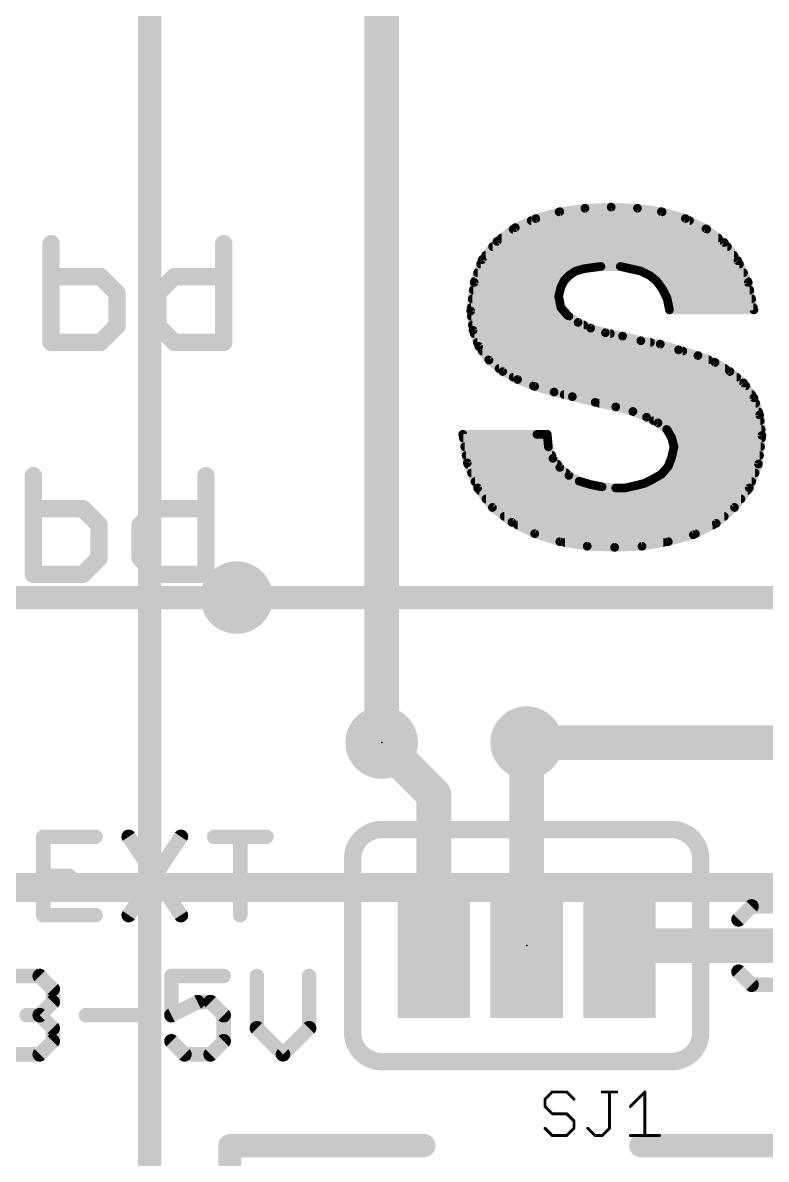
# Model space of a CAD drawing. Extents: x -0.1 to 74.4, y -25.4 to 49.6.
# Drawn here: x 24.8 to 31.31, y 19.21 to 29.16 of the extents above; entities that cross this region are included whole.
import ezdxf

# ---------------------------------------------------------------- set-up
doc = ezdxf.new("R2010")
doc.units = 0
for name, color, linetype in [('1', 12, 'CONTINUOUS'), ('15', 12, 'CONTINUOUS'), ('16', 132, 'CONTINUOUS'), ('18', 110, 'CONTINUOUS'), ('2', 132, 'CONTINUOUS'), ('21', 41, 'CONTINUOUS'), ('23', 53, 'CONTINUOUS'), ('25', 253, 'CONTINUOUS')]:
    doc.layers.add(name, color=color, linetype=linetype)

# ---------------------------------------------------------------- blocks, each defined once
blk = doc.blocks.new('RECT')
blk.add_solid([(-0.5, -0.5), (0.5, -0.5), (-0.5, 0.5), (0.5, 0.5)])
blk = doc.blocks.new('ROUNDV')
at = {"const_width": 0.5}
blk.add_lwpolyline([(0, -0.25, 1), (0, 0.25, 1), (0, -0.25)], format="xyb", dxfattribs=at)

msp = doc.modelspace()

# ---------------------------------------------------------------- linework, layer by layer
at = {"layer": '1'}
for points, const_width in [([(25.908, 14.224), (25.908, 35.306)], 0.2032), ([(33.274, 24.13), (26.67, 24.13)], 0.2032), ([(28.3972, 22.4028), (27.94, 22.86)], 0.3048), ([(29.21, 21.082), (29.21, 22.86)], 0.3048), ([(28.3972, 21.082), (28.3972, 22.4028)], 0.3048), ([(30.0228, 21.082), (30.734, 21.082)], 0.3048), ([(31.877, 21.082), (30.0228, 21.082)], 0.3048)]:
    msp.add_lwpolyline(points, dxfattribs=dict(at, const_width=const_width))
for points, const_width in [([(26.67, 24.1808, 1), (26.67, 24.0792)], 0.1016), ([(27.9939, 22.9139, 1), (27.8861, 22.8061)], 0.1524), ([(29.2862, 22.86, 1), (29.1338, 22.86)], 0.1524), ([(28.4734, 22.4028, 1), (28.321, 22.4028)], 0.1524), ([(28.3433, 22.3489, 1), (28.4511, 22.4567)], 0.1524), ([(30.0228, 21.1582, 1), (30.0228, 21.0058)], 0.1524), ([(30.0228, 21.1582, 1), (30.0228, 21.0058)], 0.1524), ([(30.734, 21.0058, 1), (30.734, 21.1582)], 0.1524), ([(28.321, 21.082, 1), (28.4734, 21.082)], 0.1524), ([(29.1338, 21.082, 1), (29.2862, 21.082)], 0.1524)]:
    msp.add_lwpolyline(points, format="xyb", dxfattribs=dict(at, const_width=const_width))
at = {"layer": '15', "const_width": 0.254}
msp.add_lwpolyline([(45.72, 21.59), (11.43, 21.59)], dxfattribs=at)
at = {"layer": '16', "const_width": 0.2032}
msp.add_lwpolyline([(26.67, 24.13), (13.97, 24.13)], dxfattribs=at)
at = {"layer": '16', "const_width": 0.1016}
msp.add_lwpolyline([(26.67, 24.0792, 1), (26.67, 24.1808)], format="xyb", dxfattribs=at)
at = {"layer": '2'}
for points, const_width in [([(27.94, 22.86), (27.94, 35.941)], 0.3048), ([(29.21, 22.86), (40.132, 22.86)], 0.3048), ([(0, 21.59), (45.72, 21.59)], 0.254)]:
    msp.add_lwpolyline(points, dxfattribs=dict(at, const_width=const_width))
at = {"layer": '2', "const_width": 0.1524}
for points in [[(29.21, 22.9362, 1), (29.21, 22.7838)], [(27.8638, 22.86, 1), (28.0162, 22.86)]]:
    msp.add_lwpolyline(points, format="xyb", dxfattribs=at)
at = {"layer": '21'}
for points, const_width in [([(29.5, 27.51), (29.72, 27.54)], 0.0762), ([(29.72, 27.54), (29.95, 27.55)], 0.0762), ([(29.95, 27.55), (30.18, 27.54)], 0.0762), ([(30.18, 27.54), (30.39, 27.51)], 0.0762), ([(29.11, 27.37), (29.29, 27.45)], 0.0762), ([(29.29, 27.45), (29.5, 27.51)], 0.0762), ([(29.4937, 27.5082), (30.3963, 27.5082)], 0.0762), ([(30.39, 27.51), (30.6, 27.45)], 0.0762), ([(30.6, 27.45), (30.78, 27.36)], 0.0762), ([(28.95, 27.25), (29.11, 27.37)], 0.0762), ([(29.0911, 27.3558), (30.7856, 27.3558)], 0.0762), ([(29.2495, 27.432), (30.636, 27.432)], 0.0762), ([(30.78, 27.36), (30.94, 27.24)], 0.0762), ([(25.0449, 27.2295), (25.0449, 26.3652)], 0.1524), ([(26.5566, 27.2295), (26.5566, 26.3652)], 0.1524), ([(28.82, 27.09), (28.95, 27.25)], 0.0762), ([(28.9895, 27.2796), (30.8872, 27.2796)], 0.0762), ([(30.94, 27.24), (31.06, 27.08)], 0.0762), ([(28.9121, 27.2034), (30.9675, 27.2034)], 0.0762), ([(28.75, 26.89), (28.82, 27.09)], 0.0762), ([(28.8064, 27.051), (31.0737, 27.051)], 0.0762), ([(28.8502, 27.1272), (31.0246, 27.1272)], 0.0762), ([(31.06, 27.08), (31.15, 26.89)], 0.0762), ([(25.477, 26.9414), (25.0449, 26.9414)], 0.1524), ([(25.6211, 26.7974), (25.477, 26.9414)], 0.1524), ([(25.9804, 26.7974), (26.1244, 26.9414)], 0.1524), ([(26.1244, 26.9414), (26.5566, 26.9414)], 0.1524), ([(28.7797, 26.9748), (29.6172, 26.9748)], 0.0762), ([(29.58, 26.95), (29.54, 26.91)], 0.0762), ([(29.64, 26.99), (29.58, 26.95)], 0.0762), ([(29.71, 27.01), (29.64, 26.99)], 0.0762), ([(29.78, 27.02), (29.71, 27.01)], 0.0762), ([(29.86, 27.03), (29.78, 27.02)], 0.0762), ([(30.03, 27.03), (29.86, 27.03)], 0.0762), ([(30.12, 27.01), (30.03, 27.03)], 0.0762), ([(30.21, 26.99), (30.12, 27.01)], 0.0762), ([(30.29, 26.95), (30.21, 26.99)], 0.0762), ([(30.2404, 26.9748), (31.1098, 26.9748)], 0.0762), ([(30.35, 26.9), (30.29, 26.95)], 0.0762), ([(28.72, 26.64), (28.75, 26.89)], 0.0762), ([(28.753, 26.8986), (29.5343, 26.8986)], 0.0762), ([(29.51, 26.85), (29.49, 26.77)], 0.0762), ([(29.54, 26.91), (29.51, 26.85)], 0.0762), ([(30.4, 26.83), (30.35, 26.9)], 0.0762), ([(30.351, 26.8986), (31.1459, 26.8986)], 0.0762), ([(31.15, 26.89), (31.2, 26.65)], 0.0762), ([(25.6211, 26.5093), (25.6211, 26.7974)], 0.1524), ([(25.9804, 26.5093), (25.9804, 26.7974)], 0.1524), ([(28.7327, 26.7462), (29.4948, 26.7462)], 0.0762), ([(28.7419, 26.8224), (29.5031, 26.8224)], 0.0762), ([(29.49, 26.77), (29.51, 26.67)], 0.0762), ([(30.44, 26.75), (30.4, 26.83)], 0.0762), ([(30.4038, 26.8224), (31.1641, 26.8224)], 0.0762), ([(30.46, 26.65), (30.44, 26.75)], 0.0762), ([(30.4408, 26.7462), (31.18, 26.7462)], 0.0762), ([(28.74, 26.47), (28.72, 26.64)], 0.0762), ([(28.7236, 26.67), (29.51, 26.67)], 0.0762), ([(29.51, 26.67), (29.57, 26.6)], 0.0762), ([(30.456, 26.67), (31.1958, 26.67)], 0.0762), ([(31.2, 26.65), (30.46, 26.65)], 0.0762), ([(25.477, 26.3652), (25.6211, 26.5093)], 0.1524), ([(26.1244, 26.3652), (25.9804, 26.5093)], 0.1524), ([(28.7254, 26.5938), (29.5793, 26.5938)], 0.0762), ([(29.57, 26.6), (29.66, 26.54)], 0.0762), ([(28.7344, 26.5176), (29.7093, 26.5176)], 0.0762), ([(28.79, 26.33), (28.74, 26.47)], 0.0762), ([(28.7502, 26.4414), (29.943, 26.4414)], 0.0762), ([(29.66, 26.54), (29.77, 26.49)], 0.0762), ([(29.77, 26.49), (29.9, 26.45)], 0.0762), ([(29.9, 26.45), (30.05, 26.42)], 0.0762), ([(25.0449, 26.3652), (25.477, 26.3652)], 0.1524), ([(26.5566, 26.3652), (26.1244, 26.3652)], 0.1524), ([(28.7774, 26.3652), (30.2939, 26.3652)], 0.0762), ([(30.05, 26.42), (30.21, 26.38)], 0.0762), ([(30.21, 26.38), (30.38, 26.35)], 0.0762), ([(30.38, 26.35), (30.54, 26.3)], 0.0762), ([(28.88, 26.21), (28.79, 26.33)], 0.0762), ([(28.8208, 26.289), (30.5774, 26.289)], 0.0762), ([(30.54, 26.3), (30.71, 26.25)], 0.0762), ([(30.71, 26.25), (30.86, 26.19)], 0.0762), ([(28.8779, 26.2128), (30.803, 26.2128)], 0.0762), ([(29, 26.11), (28.88, 26.21)], 0.0762), ([(30.86, 26.19), (30.99, 26.11)], 0.0762), ([(28.9681, 26.1366), (30.9468, 26.1366)], 0.0762), ([(29.13, 26.04), (29, 26.11)], 0.0762), ([(29.0921, 26.0604), (31.0495, 26.0604)], 0.0762), ([(30.99, 26.11), (31.11, 26.01)], 0.0762), ([(29.28, 25.98), (29.13, 26.04)], 0.0762), ([(29.2695, 25.9842), (31.1279, 25.9842)], 0.0762), ([(29.45, 25.93), (29.28, 25.98)], 0.0762), ([(31.11, 26.01), (31.2, 25.88)], 0.0762), ([(29.61, 25.89), (29.45, 25.93)], 0.0762), ([(29.538, 25.908), (31.1806, 25.908)], 0.0762), ([(29.81, 25.84), (29.61, 25.89)], 0.0762), ([(31.2, 25.88), (31.25, 25.73)], 0.0762), ([(29.99, 25.8), (29.81, 25.84)], 0.0762), ([(29.8469, 25.8318), (31.2161, 25.8318)], 0.0762), ([(30.14, 25.76), (29.99, 25.8)], 0.0762), ([(30.26, 25.71), (30.14, 25.76)], 0.0762), ([(30.1506, 25.7556), (31.2415, 25.7556)], 0.0762), ([(30.36, 25.66), (30.26, 25.71)], 0.0762), ([(30.3212, 25.6794), (31.2556, 25.6794)], 0.0762), ([(30.44, 25.6), (30.36, 25.66)], 0.0762), ([(31.25, 25.73), (31.27, 25.55)], 0.0762), ([(28.69, 25.31), (28.65, 25.56)], 0.0762), ([(28.65, 25.56), (29.3, 25.56)], 0.0762), ([(29.3, 25.56), (29.39, 25.56)], 0.0762), ([(29.39, 25.56), (29.4, 25.45)], 0.0762), ([(30.4357, 25.6032), (31.2641, 25.6032)], 0.0762), ([(30.48, 25.53), (30.44, 25.6)], 0.0762), ([(31.27, 25.55), (31.24, 25.3)], 0.0762), ([(28.6553, 25.527), (29.393, 25.527)], 0.0762), ([(28.6675, 25.4508), (29.3999, 25.4508)], 0.0762), ([(29.4, 25.45), (29.44, 25.35)], 0.0762), ([(30.5, 25.45), (30.48, 25.53)], 0.0762), ([(30.48, 25.36), (30.5, 25.45)], 0.0762), ([(30.4808, 25.527), (31.2672, 25.527)], 0.0762), ([(30.4998, 25.4508), (31.2581, 25.4508)], 0.0762), ([(28.6797, 25.3746), (29.4302, 25.3746)], 0.0762), ([(29.44, 25.35), (29.5, 25.27)], 0.0762), ([(30.45, 25.28), (30.48, 25.36)], 0.0762), ([(30.4832, 25.3746), (31.249, 25.3746)], 0.0762), ([(28.78, 25.09), (28.69, 25.31)], 0.0762), ([(28.6947, 25.2984), (29.4787, 25.2984)], 0.0762), ([(29.5, 25.27), (29.58, 25.2)], 0.0762), ([(30.39, 25.21), (30.45, 25.28)], 0.0762), ([(30.4569, 25.2984), (31.2394, 25.2984)], 0.0762), ([(31.24, 25.3), (31.16, 25.09)], 0.0762), ([(24.889, 25.1975), (24.889, 24.3332)], 0.1524), ([(26.4007, 25.1975), (26.4007, 24.3332)], 0.1524), ([(28.7259, 25.2222), (29.5546, 25.2222)], 0.0762), ([(29.58, 25.2), (29.67, 25.15)], 0.0762), ([(29.67, 25.15), (29.77, 25.12)], 0.0762), ([(30.24, 25.13), (30.32, 25.17)], 0.0762), ([(30.32, 25.17), (30.39, 25.21)], 0.0762), ([(30.4005, 25.2222), (31.2104, 25.2222)], 0.0762), ([(28.7571, 25.146), (29.6833, 25.146)], 0.0762), ([(28.91, 24.92), (28.78, 25.09)], 0.0762), ([(28.7955, 25.0698), (31.1446, 25.0698)], 0.0762), ([(29.77, 25.12), (29.87, 25.1)], 0.0762), ([(29.87, 25.1), (29.99, 25.09)], 0.0762), ([(29.99, 25.09), (30.07, 25.09)], 0.0762), ([(30.07, 25.09), (30.16, 25.11)], 0.0762), ([(30.16, 25.11), (30.24, 25.13)], 0.0762), ([(30.272, 25.146), (31.1813, 25.146)], 0.0762), ([(31.16, 25.09), (31.03, 24.92)], 0.0762), ([(28.8537, 24.9936), (31.0863, 24.9936)], 0.0762), ([(25.3211, 24.9094), (24.889, 24.9094)], 0.1524), ([(25.4652, 24.7654), (25.3211, 24.9094)], 0.1524), ([(25.8245, 24.7654), (25.9685, 24.9094)], 0.1524), ([(25.9685, 24.9094), (26.4007, 24.9094)], 0.1524), ([(29.08, 24.79), (28.91, 24.92)], 0.0762), ([(28.9134, 24.9174), (31.027, 24.9174)], 0.0762), ([(31.03, 24.92), (30.87, 24.78)], 0.0762), ([(25.4652, 24.4773), (25.4652, 24.7654)], 0.1524), ([(25.8245, 24.4773), (25.8245, 24.7654)], 0.1524), ([(29.013, 24.8412), (30.9399, 24.8412)], 0.0762), ([(29.28, 24.69), (29.08, 24.79)], 0.0762), ([(29.13, 24.765), (30.84, 24.765)], 0.0762), ([(30.87, 24.78), (30.67, 24.68)], 0.0762), ([(29.5, 24.62), (29.28, 24.69)], 0.0762), ([(29.2838, 24.6888), (30.6876, 24.6888)], 0.0762), ([(30.67, 24.68), (30.45, 24.62)], 0.0762), ([(29.74, 24.58), (29.5, 24.62)], 0.0762), ([(29.5444, 24.6126), (30.4075, 24.6126)], 0.0762), ([(29.98, 24.57), (29.74, 24.58)], 0.0762), ([(30.22, 24.58), (29.98, 24.57)], 0.0762), ([(30.45, 24.62), (30.22, 24.58)], 0.0762), ([(25.3211, 24.3332), (25.4652, 24.4773)], 0.1524), ([(25.9685, 24.3332), (25.8245, 24.4773)], 0.1524), ([(24.889, 24.3332), (25.3211, 24.3332)], 0.1524), ([(26.4007, 24.3332), (25.9685, 24.3332)], 0.1524), ([(27.94, 22.098), (30.48, 22.098)], 0.1524), ([(25.4335, 22.0351), (24.9759, 22.0351)], 0.127), ([(24.9759, 22.0351), (24.9759, 21.3487)], 0.127), ([(25.7243, 22.0351), (26.1819, 21.3487)], 0.127), ([(26.1819, 22.0351), (25.7243, 21.3487)], 0.127), ([(26.4727, 22.0351), (26.9303, 22.0351)], 0.127), ([(26.7015, 21.3487), (26.7015, 22.0351)], 0.127), ([(27.686, 21.844), (27.686, 20.32)], 0.1524), ([(30.734, 21.844), (30.734, 20.32)], 0.1524), ([(24.9759, 21.6919), (25.2047, 21.6919)], 0.127), ([(24.9759, 21.3487), (25.4335, 21.3487)], 0.127), ([(31.0651, 21.3111), (31.1795, 21.4255)], 0.127), ([(31.1795, 21.4255), (31.4083, 21.4255)], 0.127), ([(31.4083, 21.0823), (31.2939, 21.0823)], 0.127), ([(31.1795, 20.7391), (31.0651, 20.8535)], 0.127), ([(24.7161, 20.8159), (24.9449, 20.8159)], 0.127), ([(24.9449, 20.8159), (25.0593, 20.7015)], 0.127), ([(26.5561, 20.8159), (26.0985, 20.8159)], 0.127), ([(26.0985, 20.8159), (26.0985, 20.4727)], 0.127), ([(26.8469, 20.8159), (26.8469, 20.3583)], 0.127), ([(27.3045, 20.3583), (27.3045, 20.8159)], 0.127), ([(25.0593, 20.7015), (25.0593, 20.5871)], 0.127), ([(31.4083, 20.7391), (31.1795, 20.7391)], 0.127), ([(25.0593, 20.5871), (24.9449, 20.4727)], 0.127), ([(26.0985, 20.4727), (26.3273, 20.5871)], 0.127), ([(26.3273, 20.5871), (26.4417, 20.5871)], 0.127), ([(26.4417, 20.5871), (26.5561, 20.4727)], 0.127), ([(24.9449, 20.4727), (24.8305, 20.4727)], 0.127), ([(24.9449, 20.4727), (25.0593, 20.3583)], 0.127), ([(25.3501, 20.4727), (25.8077, 20.4727)], 0.127), ([(26.5561, 20.4727), (26.5561, 20.2439)], 0.127), ([(25.0593, 20.3583), (25.0593, 20.2439)], 0.127), ([(26.8469, 20.3583), (27.0757, 20.1295)], 0.127), ([(27.0757, 20.1295), (27.3045, 20.3583)], 0.127), ([(25.0593, 20.2439), (24.9449, 20.1295)], 0.127), ([(26.2129, 20.1295), (26.0985, 20.2439)], 0.127), ([(26.5561, 20.2439), (26.4417, 20.1295)], 0.127), ([(24.9449, 20.1295), (24.7161, 20.1295)], 0.127), ([(26.4417, 20.1295), (26.2129, 20.1295)], 0.127), ([(30.48, 20.066), (27.94, 20.066)], 0.1524), ([(26.61, 16.18), (26.61, 19.33)], 0.2032), ([(26.61, 19.33), (28.31, 19.33)], 0.2032), ([(31.41, 19.33), (30.21, 19.33)], 0.2032), ([(31.41, 19.33), (30.21, 19.33)], 0.2032)]:
    msp.add_lwpolyline(points, dxfattribs=dict(at, const_width=const_width))
for points, const_width in [([(29.7192, 27.559, 1), (29.7208, 27.521)], 0.0381), ([(29.7226, 27.5211, 1), (29.7174, 27.5589)], 0.0381), ([(29.9508, 27.569, 1), (29.9492, 27.531)], 0.0381), ([(29.9508, 27.531, 1), (29.9492, 27.569)], 0.0381), ([(30.1827, 27.5589, 1), (30.1773, 27.5211)], 0.0381), ([(30.1792, 27.521, 1), (30.1808, 27.559)], 0.0381), ([(29.2848, 27.4683, 1), (29.2952, 27.4317)], 0.0381), ([(29.2977, 27.4326, 1), (29.2823, 27.4674)], 0.0381), ([(29.4937, 27.5273, 1), (29.4937, 27.4892)], 0.0381), ([(29.4974, 27.5289, 1), (29.5026, 27.4911)], 0.0381), ([(29.5052, 27.4917, 1), (29.4948, 27.5283)], 0.0381), ([(30.3952, 27.5283, 1), (30.3848, 27.4917)], 0.0381), ([(30.3873, 27.4911, 1), (30.3927, 27.5289)], 0.0381), ([(30.3963, 27.4892, 1), (30.3963, 27.5273)], 0.0381), ([(30.6085, 27.467, 1), (30.5915, 27.433)], 0.0381), ([(30.5948, 27.4317, 1), (30.6052, 27.4683)], 0.0381), ([(29.0911, 27.3749, 1), (29.0911, 27.3368)], 0.0381), ([(29.1023, 27.3874, 1), (29.1177, 27.3526)], 0.0381), ([(29.1214, 27.3548, 1), (29.0986, 27.3852)], 0.0381), ([(29.2495, 27.4511, 1), (29.2495, 27.413)], 0.0381), ([(30.636, 27.413, 1), (30.636, 27.4511)], 0.0381), ([(30.7914, 27.3752, 1), (30.7686, 27.3448)], 0.0381), ([(30.7715, 27.343, 1), (30.7885, 27.377)], 0.0381), ([(30.7856, 27.3368, 1), (30.7856, 27.3749)], 0.0381), ([(25.083, 27.2295, 1), (25.0068, 27.2295)], 0.0762), ([(26.5947, 27.2295, 1), (26.5185, 27.2295)], 0.0762), ([(28.9386, 27.2652, 1), (28.9614, 27.2348)], 0.0381), ([(28.9648, 27.238, 1), (28.9352, 27.262)], 0.0381), ([(28.9895, 27.2987, 1), (28.9895, 27.2606)], 0.0381), ([(30.8872, 27.2606, 1), (30.8872, 27.2987)], 0.0381), ([(30.9552, 27.2514, 1), (30.9248, 27.2286)], 0.0381), ([(28.9121, 27.2225, 1), (28.9121, 27.1844)], 0.0381), ([(30.9286, 27.2248, 1), (30.9514, 27.2552)], 0.0381), ([(30.9675, 27.1844, 1), (30.9675, 27.2225)], 0.0381), ([(28.8064, 27.0701, 1), (28.8064, 27.032)], 0.0381), ([(28.8052, 27.102, 1), (28.8348, 27.078)], 0.0381), ([(28.838, 27.0837, 1), (28.802, 27.0963)], 0.0381), ([(28.8502, 27.1463, 1), (28.8502, 27.1082)], 0.0381), ([(31.0246, 27.1082, 1), (31.0246, 27.1463)], 0.0381), ([(31.0772, 27.0882, 1), (31.0428, 27.0718)], 0.0381), ([(31.0448, 27.0686, 1), (31.0752, 27.0914)], 0.0381), ([(31.0737, 27.032, 1), (31.0737, 27.0701)], 0.0381), ([(25.0449, 26.9795, 1), (25.0449, 26.9033)], 0.0762), ([(25.504, 26.9684, 1), (25.4501, 26.9145)], 0.0762), ([(25.477, 26.9033, 1), (25.477, 26.9795)], 0.0762), ([(26.1244, 26.9795, 1), (26.1244, 26.9033)], 0.0762), ([(26.1514, 26.9145, 1), (26.0975, 26.9684)], 0.0762), ([(26.5566, 26.9033, 1), (26.5566, 26.9795)], 0.0762), ([(28.7797, 26.9939, 1), (28.7797, 26.9558)], 0.0381), ([(29.5694, 26.9659, 1), (29.5906, 26.9341)], 0.0381), ([(29.5935, 26.9365, 1), (29.5665, 26.9635)], 0.0381), ([(29.6172, 26.9558, 1), (29.6172, 26.9939)], 0.0381), ([(29.6348, 27.0083, 1), (29.6452, 26.9717)], 0.0381), ([(29.6506, 26.9741, 1), (29.6294, 27.0059)], 0.0381), ([(29.7073, 27.0289, 1), (29.7127, 26.9911)], 0.0381), ([(29.7152, 26.9917, 1), (29.7048, 27.0283)], 0.0381), ([(29.7776, 27.0389, 1), (29.7824, 27.0011)], 0.0381), ([(29.7827, 27.0011, 1), (29.7773, 27.0389)], 0.0381), ([(29.86, 27.0491, 1), (29.86, 27.011)], 0.0381), ([(29.8624, 27.0111, 1), (29.8576, 27.0489)], 0.0381), ([(30.0341, 27.0486, 1), (30.0259, 27.0114)], 0.0381), ([(30.03, 27.011, 1), (30.03, 27.0491)], 0.0381), ([(30.1241, 27.0286, 1), (30.1159, 26.9914)], 0.0381), ([(30.1159, 26.9914, 1), (30.1241, 27.0286)], 0.0381), ([(30.2185, 27.007, 1), (30.2015, 26.973)], 0.0381), ([(30.2059, 26.9714, 1), (30.2141, 27.0086)], 0.0381), ([(30.2404, 26.9939, 1), (30.2404, 26.9558)], 0.0381), ([(30.3022, 26.9646, 1), (30.2778, 26.9354)], 0.0381), ([(30.2815, 26.933, 1), (30.2985, 26.967)], 0.0381), ([(31.1098, 26.9558, 1), (31.1098, 26.9939)], 0.0381), ([(28.732, 26.8963, 1), (28.768, 26.8837)], 0.0381), ([(28.7689, 26.8877, 1), (28.7311, 26.8923)], 0.0381), ([(28.753, 26.9177, 1), (28.753, 26.8796)], 0.0381), ([(29.493, 26.8585, 1), (29.527, 26.8415)], 0.0381), ([(29.5285, 26.8454, 1), (29.4915, 26.8546)], 0.0381), ([(29.5265, 26.9235, 1), (29.5535, 26.8965)], 0.0381), ([(29.557, 26.9015, 1), (29.523, 26.9185)], 0.0381), ([(29.5343, 26.8796, 1), (29.5343, 26.9177)], 0.0381), ([(30.3655, 26.9111, 1), (30.3345, 26.8889)], 0.0381), ([(30.351, 26.9177, 1), (30.351, 26.8796)], 0.0381), ([(30.3378, 26.8854, 1), (30.3622, 26.9146)], 0.0381), ([(31.1686, 26.8939, 1), (31.1314, 26.8861)], 0.0381), ([(31.1328, 26.8818, 1), (31.1672, 26.8982)], 0.0381), ([(31.1459, 26.8796, 1), (31.1459, 26.9177)], 0.0381), ([(25.6592, 26.7974, 1), (25.583, 26.7974)], 0.0762), ([(25.5942, 26.7704, 1), (25.648, 26.8243)], 0.0762), ([(25.9534, 26.8243, 1), (26.0073, 26.7704)], 0.0762), ([(26.0185, 26.7974, 1), (25.9423, 26.7974)], 0.0762), ([(28.7327, 26.7653, 1), (28.7327, 26.7272)], 0.0381), ([(28.7419, 26.8415, 1), (28.7419, 26.8034)], 0.0381), ([(29.5087, 26.7737, 1), (29.4713, 26.7663)], 0.0381), ([(29.4715, 26.7746, 1), (29.5085, 26.7654)], 0.0381), ([(29.4948, 26.7272, 1), (29.4948, 26.7653)], 0.0381), ([(29.5031, 26.8034, 1), (29.5031, 26.8415)], 0.0381), ([(30.417, 26.8385, 1), (30.383, 26.8215)], 0.0381), ([(30.3845, 26.8189, 1), (30.4155, 26.8411)], 0.0381), ([(30.4038, 26.8415, 1), (30.4038, 26.8034)], 0.0381), ([(30.4587, 26.7537, 1), (30.4213, 26.7463)], 0.0381), ([(30.4408, 26.7653, 1), (30.4408, 26.7272)], 0.0381), ([(31.1641, 26.8034, 1), (31.1641, 26.8415)], 0.0381), ([(31.18, 26.7272, 1), (31.18, 26.7653)], 0.0381), ([(28.7389, 26.6422, 1), (28.7011, 26.6378)], 0.0381), ([(28.7236, 26.6891, 1), (28.7236, 26.651)], 0.0381), ([(29.5245, 26.6824, 1), (29.4955, 26.6576)], 0.0381), ([(29.4913, 26.6663, 1), (29.5287, 26.6737)], 0.0381), ([(29.51, 26.651, 1), (29.51, 26.6891)], 0.0381), ([(30.423, 26.7415, 1), (30.457, 26.7585)], 0.0381), ([(30.456, 26.6891, 1), (30.456, 26.651)], 0.0381), ([(30.46, 26.6691, 1), (30.46, 26.631)], 0.0381), ([(31.1958, 26.651, 1), (31.1958, 26.6891)], 0.0381), ([(31.2, 26.631, 1), (31.2, 26.6691)], 0.0381), ([(25.648, 26.4823, 1), (25.5942, 26.5362)], 0.0762), ([(26.0073, 26.5362, 1), (25.9534, 26.4823)], 0.0762), ([(28.7011, 26.6423, 1), (28.7389, 26.6377)], 0.0381), ([(28.7254, 26.6129, 1), (28.7254, 26.5748)], 0.0381), ([(29.5806, 26.6159, 1), (29.5594, 26.5841)], 0.0381), ([(29.5555, 26.5876, 1), (29.5845, 26.6124)], 0.0381), ([(29.5793, 26.5748, 1), (29.5793, 26.6129)], 0.0381), ([(30.4413, 26.6463, 1), (30.4787, 26.6537)], 0.0381), ([(31.1814, 26.6461, 1), (31.2186, 26.6539)], 0.0381), ([(25.583, 26.5093, 1), (25.6592, 26.5093)], 0.0762), ([(25.9423, 26.5093, 1), (26.0185, 26.5093)], 0.0762), ([(28.7344, 26.5367, 1), (28.7344, 26.4986)], 0.0381), ([(28.7579, 26.4764, 1), (28.7221, 26.4636)], 0.0381), ([(28.7211, 26.4678, 1), (28.7589, 26.4722)], 0.0381), ([(28.7502, 26.4605, 1), (28.7502, 26.4224)], 0.0381), ([(29.6679, 26.5573, 1), (29.6521, 26.5227)], 0.0381), ([(29.6494, 26.5241, 1), (29.6706, 26.5559)], 0.0381), ([(29.7093, 26.4986, 1), (29.7093, 26.5367)], 0.0381), ([(29.7756, 26.5082, 1), (29.7644, 26.4718)], 0.0381), ([(29.7621, 26.4727, 1), (29.7779, 26.5073)], 0.0381), ([(29.9037, 26.4687, 1), (29.8963, 26.4313)], 0.0381), ([(29.8944, 26.4318, 1), (29.9056, 26.4682)], 0.0381), ([(29.943, 26.4224, 1), (29.943, 26.4605)], 0.0381), ([(25.0449, 26.4033, 1), (25.0449, 26.3271)], 0.0762), ([(25.0068, 26.3652, 1), (25.083, 26.3652)], 0.0762), ([(25.4501, 26.3921, 1), (25.504, 26.3383)], 0.0762), ([(25.477, 26.3271, 1), (25.477, 26.4033)], 0.0762), ([(26.1244, 26.4033, 1), (26.1244, 26.3271)], 0.0762), ([(26.0975, 26.3383, 1), (26.1514, 26.3921)], 0.0762), ([(26.5185, 26.3652, 1), (26.5947, 26.3652)], 0.0762), ([(26.5566, 26.3271, 1), (26.5566, 26.4033)], 0.0762), ([(28.7774, 26.3843, 1), (28.7774, 26.3462)], 0.0381), ([(30.0546, 26.4385, 1), (30.0454, 26.4015)], 0.0381), ([(30.0463, 26.4013, 1), (30.0537, 26.4387)], 0.0381), ([(30.2133, 26.3988, 1), (30.2067, 26.3612)], 0.0381), ([(30.2054, 26.3615, 1), (30.2146, 26.3985)], 0.0381), ([(30.2939, 26.3462, 1), (30.2939, 26.3843)], 0.0381), ([(30.3857, 26.3682, 1), (30.3743, 26.3318)], 0.0381), ([(30.3767, 26.3312, 1), (30.3833, 26.3688)], 0.0381), ([(28.8052, 26.3414, 1), (28.7748, 26.3186)], 0.0381), ([(28.7721, 26.3236, 1), (28.8079, 26.3364)], 0.0381), ([(28.8208, 26.3081, 1), (28.8208, 26.27)], 0.0381), ([(30.5454, 26.3183, 1), (30.5346, 26.2817)], 0.0381), ([(30.5343, 26.2818, 1), (30.5457, 26.3182)], 0.0381), ([(30.5774, 26.27, 1), (30.5774, 26.3081)], 0.0381), ([(30.7171, 26.2677, 1), (30.7029, 26.2323)], 0.0381), ([(30.7046, 26.2317, 1), (30.7154, 26.2683)], 0.0381), ([(28.8779, 26.2319, 1), (28.8779, 26.1938)], 0.0381), ([(28.8922, 26.2246, 1), (28.8678, 26.1954)], 0.0381), ([(28.8648, 26.1986, 1), (28.8952, 26.2214)], 0.0381), ([(30.803, 26.1938, 1), (30.803, 26.2319)], 0.0381), ([(30.87, 26.2062, 1), (30.85, 26.1738)], 0.0381), ([(30.8529, 26.1723, 1), (30.8671, 26.2077)], 0.0381), ([(28.9681, 26.1557, 1), (28.9681, 26.1176)], 0.0381), ([(29.009, 26.1268, 1), (28.991, 26.0932)], 0.0381), ([(28.9878, 26.0954, 1), (29.0122, 26.1246)], 0.0381), ([(29.0921, 26.0795, 1), (29.0921, 26.0414)], 0.0381), ([(30.9468, 26.1176, 1), (30.9468, 26.1557)], 0.0381), ([(31.0022, 26.1246, 1), (30.9778, 26.0954)], 0.0381), ([(30.98, 26.0938, 1), (31, 26.1262)], 0.0381), ([(31.0495, 26.0414, 1), (31.0495, 26.0795)], 0.0381), ([(29.1371, 26.0577, 1), (29.1229, 26.0223)], 0.0381), ([(29.121, 26.0232, 1), (29.139, 26.0568)], 0.0381), ([(29.2695, 26.0033, 1), (29.2695, 25.9652)], 0.0381), ([(29.2854, 25.9983, 1), (29.2746, 25.9617)], 0.0381), ([(29.2729, 25.9623, 1), (29.2871, 25.9977)], 0.0381), ([(31.1257, 26.0208, 1), (31.0943, 25.9992)], 0.0381), ([(31.0978, 25.9954, 1), (31.1222, 26.0246)], 0.0381), ([(31.1279, 25.9652, 1), (31.1279, 26.0033)], 0.0381), ([(29.4546, 25.9485, 1), (29.4454, 25.9115)], 0.0381), ([(29.4446, 25.9117, 1), (29.4554, 25.9483)], 0.0381), ([(29.538, 25.9271, 1), (29.538, 25.889)], 0.0381), ([(29.6146, 25.9085, 1), (29.6054, 25.8715)], 0.0381), ([(29.6054, 25.8715, 1), (29.6146, 25.9085)], 0.0381), ([(31.1806, 25.889, 1), (31.1806, 25.9271)], 0.0381), ([(31.2181, 25.886, 1), (31.1819, 25.874)], 0.0381), ([(31.1843, 25.8692, 1), (31.2157, 25.8908)], 0.0381), ([(29.8141, 25.8586, 1), (29.8059, 25.8214)], 0.0381), ([(29.8054, 25.8215, 1), (29.8146, 25.8585)], 0.0381), ([(29.8469, 25.8509, 1), (29.8469, 25.8128)], 0.0381), ([(29.9949, 25.8184, 1), (29.9851, 25.7816)], 0.0381), ([(29.9859, 25.7814, 1), (29.9941, 25.8186)], 0.0381), ([(30.1473, 25.7776, 1), (30.1327, 25.7424)], 0.0381), ([(30.1506, 25.7747, 1), (30.1506, 25.7366)], 0.0381), ([(30.1351, 25.7416, 1), (30.1449, 25.7784)], 0.0381), ([(31.2161, 25.8128, 1), (31.2161, 25.8509)], 0.0381), ([(31.2415, 25.7366, 1), (31.2415, 25.7747)], 0.0381), ([(30.2685, 25.727, 1), (30.2515, 25.693)], 0.0381), ([(30.2527, 25.6924, 1), (30.2673, 25.7276)], 0.0381), ([(30.3212, 25.6985, 1), (30.3212, 25.6604)], 0.0381), ([(30.3714, 25.6752, 1), (30.3486, 25.6448)], 0.0381), ([(30.3515, 25.643, 1), (30.3685, 25.677)], 0.0381), ([(31.2689, 25.7321, 1), (31.2311, 25.7279)], 0.0381), ([(31.2319, 25.724, 1), (31.2681, 25.736)], 0.0381), ([(31.2556, 25.6604, 1), (31.2556, 25.6985)], 0.0381), ([(28.65, 25.5791, 1), (28.65, 25.541)], 0.0381), ([(28.6688, 25.563, 1), (28.6312, 25.557)], 0.0381), ([(29.3, 25.5791, 1), (29.3, 25.541)], 0.0381), ([(29.3, 25.541, 1), (29.3, 25.5791)], 0.0381), ([(29.409, 25.5617, 1), (29.371, 25.5583)], 0.0381), ([(29.39, 25.541, 1), (29.39, 25.5791)], 0.0381), ([(30.4357, 25.6223, 1), (30.4357, 25.5842)], 0.0381), ([(30.4565, 25.6095, 1), (30.4235, 25.5905)], 0.0381), ([(30.4286, 25.5848, 1), (30.4514, 25.6152)], 0.0381), ([(31.2889, 25.5477, 1), (31.2511, 25.5523)], 0.0381), ([(31.2641, 25.5842, 1), (31.2641, 25.6223)], 0.0381), ([(28.6553, 25.5461, 1), (28.6553, 25.508)], 0.0381), ([(28.6675, 25.4699, 1), (28.6675, 25.4318)], 0.0381), ([(29.4177, 25.4571, 1), (29.3823, 25.4429)], 0.0381), ([(29.393, 25.508, 1), (29.393, 25.5461)], 0.0381), ([(29.3999, 25.4318, 1), (29.3999, 25.4699)], 0.0381), ([(30.4985, 25.5346, 1), (30.4615, 25.5254)], 0.0381), ([(30.4808, 25.5461, 1), (30.4808, 25.508)], 0.0381), ([(30.4635, 25.5205, 1), (30.4965, 25.5395)], 0.0381), ([(30.4998, 25.4699, 1), (30.4998, 25.4318)], 0.0381), ([(30.5186, 25.4459, 1), (30.4814, 25.4541)], 0.0381), ([(31.2511, 25.5479, 1), (31.2889, 25.5521)], 0.0381), ([(31.2581, 25.4318, 1), (31.2581, 25.4699)], 0.0381), ([(31.2672, 25.508, 1), (31.2672, 25.5461)], 0.0381), ([(28.6797, 25.3937, 1), (28.6797, 25.3556)], 0.0381), ([(29.381, 25.4483, 1), (29.419, 25.4517)], 0.0381), ([(29.4552, 25.3614, 1), (29.4248, 25.3386)], 0.0381), ([(29.4302, 25.3556, 1), (29.4302, 25.3937)], 0.0381), ([(30.4978, 25.3533, 1), (30.4622, 25.3667)], 0.0381), ([(30.4832, 25.3937, 1), (30.4832, 25.3556)], 0.0381), ([(30.4815, 25.4454, 1), (30.5185, 25.4546)], 0.0381), ([(31.249, 25.3556, 1), (31.249, 25.3937)], 0.0381), ([(28.7076, 25.3172, 1), (28.6724, 25.3028)], 0.0381), ([(28.6712, 25.307, 1), (28.7088, 25.313)], 0.0381), ([(28.6947, 25.3175, 1), (28.6947, 25.2794)], 0.0381), ([(29.4223, 25.3429, 1), (29.4577, 25.3571)], 0.0381), ([(29.4787, 25.2794, 1), (29.4787, 25.3175)], 0.0381), ([(29.5125, 25.2843, 1), (29.4875, 25.2557)], 0.0381), ([(29.4848, 25.2586, 1), (29.5152, 25.2814)], 0.0381), ([(30.4322, 25.2867, 1), (30.4678, 25.2733)], 0.0381), ([(30.4645, 25.2676, 1), (30.4355, 25.2924)], 0.0381), ([(30.4569, 25.3175, 1), (30.4569, 25.2794)], 0.0381), ([(30.4614, 25.3641, 1), (30.4986, 25.3559)], 0.0381), ([(31.2211, 25.3023, 1), (31.2589, 25.2977)], 0.0381), ([(31.2578, 25.2932, 1), (31.2222, 25.3068)], 0.0381), ([(31.2394, 25.2794, 1), (31.2394, 25.3175)], 0.0381), ([(24.9271, 25.1975, 1), (24.8509, 25.1975)], 0.0762), ([(26.4388, 25.1975, 1), (26.3626, 25.1975)], 0.0762), ([(28.7259, 25.2413, 1), (28.7259, 25.2032)], 0.0381), ([(29.5546, 25.2032, 1), (29.5546, 25.2413)], 0.0381), ([(29.5893, 25.2167, 1), (29.5707, 25.1833)], 0.0381), ([(29.5675, 25.1857, 1), (29.5925, 25.2143)], 0.0381), ([(29.6755, 25.1682, 1), (29.6645, 25.1318)], 0.0381), ([(29.6607, 25.1333, 1), (29.6793, 25.1667)], 0.0381), ([(30.3105, 25.1865, 1), (30.3295, 25.1535)], 0.0381), ([(30.3285, 25.153, 1), (30.3115, 25.187)], 0.0381), ([(30.3755, 25.2224, 1), (30.4045, 25.1976)], 0.0381), ([(30.3995, 25.1935, 1), (30.3805, 25.2265)], 0.0381), ([(30.4005, 25.2413, 1), (30.4005, 25.2032)], 0.0381), ([(31.2104, 25.2032, 1), (31.2104, 25.2413)], 0.0381), ([(28.7571, 25.1651, 1), (28.7571, 25.127)], 0.0381), ([(28.7951, 25.1016, 1), (28.7649, 25.0784)], 0.0381), ([(28.7624, 25.0828, 1), (28.7976, 25.0972)], 0.0381), ([(28.7955, 25.0889, 1), (28.7955, 25.0508)], 0.0381), ([(29.6833, 25.127, 1), (29.6833, 25.1651)], 0.0381), ([(29.7737, 25.1387, 1), (29.7663, 25.1013)], 0.0381), ([(29.7645, 25.1018, 1), (29.7755, 25.1382)], 0.0381), ([(29.8716, 25.119, 1), (29.8684, 25.081)], 0.0381), ([(29.8663, 25.0813, 1), (29.8737, 25.1187)], 0.0381), ([(29.99, 25.109, 1), (29.99, 25.0709)], 0.0381), ([(29.9884, 25.071, 1), (29.9916, 25.109)], 0.0381), ([(30.0659, 25.1086, 1), (30.0741, 25.0714)], 0.0381), ([(30.07, 25.0709, 1), (30.07, 25.109)], 0.0381), ([(30.1554, 25.1285, 1), (30.1646, 25.0915)], 0.0381), ([(30.1641, 25.0914, 1), (30.1559, 25.1286)], 0.0381), ([(30.2315, 25.147, 1), (30.2485, 25.113)], 0.0381), ([(30.2446, 25.1115, 1), (30.2354, 25.1485)], 0.0381), ([(30.272, 25.1651, 1), (30.272, 25.127)], 0.0381), ([(31.1422, 25.0968, 1), (31.1778, 25.0832)], 0.0381), ([(31.1446, 25.0508, 1), (31.1446, 25.0889)], 0.0381), ([(31.1751, 25.0784, 1), (31.1449, 25.1016)], 0.0381), ([(31.1813, 25.127, 1), (31.1813, 25.1651)], 0.0381), ([(28.8537, 25.0127, 1), (28.8537, 24.9746)], 0.0381), ([(31.0863, 24.9746, 1), (31.0863, 25.0127)], 0.0381), ([(24.889, 24.9475, 1), (24.889, 24.8713)], 0.0762), ([(25.3481, 24.9364, 1), (25.2942, 24.8825)], 0.0762), ([(25.3211, 24.8713, 1), (25.3211, 24.9475)], 0.0762), ([(25.9685, 24.9475, 1), (25.9685, 24.8713)], 0.0762), ([(25.9955, 24.8825, 1), (25.9416, 24.9364)], 0.0762), ([(26.4007, 24.8713, 1), (26.4007, 24.9475)], 0.0762), ([(28.9216, 24.9351, 1), (28.8984, 24.9049)], 0.0381), ([(28.9134, 24.9365, 1), (28.9134, 24.8984)], 0.0381), ([(28.8949, 24.9084, 1), (28.9251, 24.9316)], 0.0381), ([(31.0149, 24.9316, 1), (31.0451, 24.9084)], 0.0381), ([(31.0425, 24.9057, 1), (31.0175, 24.9343)], 0.0381), ([(31.027, 24.8984, 1), (31.027, 24.9365)], 0.0381), ([(25.5033, 24.7654, 1), (25.4271, 24.7654)], 0.0762), ([(25.4382, 24.7384, 1), (25.4921, 24.7923)], 0.0762), ([(25.7975, 24.7923, 1), (25.8514, 24.7384)], 0.0762), ([(25.8626, 24.7654, 1), (25.7864, 24.7654)], 0.0762), ([(29.013, 24.8603, 1), (29.013, 24.8222)], 0.0381), ([(29.0885, 24.807, 1), (29.0715, 24.773)], 0.0381), ([(29.0684, 24.7749, 1), (29.0916, 24.8051)], 0.0381), ([(29.13, 24.7841, 1), (29.13, 24.746)], 0.0381), ([(30.84, 24.746, 1), (30.84, 24.7841)], 0.0381), ([(30.8575, 24.7943, 1), (30.8825, 24.7657)], 0.0381), ([(30.8785, 24.763, 1), (30.8615, 24.797)], 0.0381), ([(30.9399, 24.8222, 1), (30.9399, 24.8603)], 0.0381), ([(29.2858, 24.7082, 1), (29.2742, 24.6718)], 0.0381), ([(29.2838, 24.7079, 1), (29.2838, 24.6698)], 0.0381), ([(29.2715, 24.673, 1), (29.2885, 24.707)], 0.0381), ([(30.6615, 24.697, 1), (30.6785, 24.663)], 0.0381), ([(30.675, 24.6616, 1), (30.665, 24.6984)], 0.0381), ([(30.6876, 24.6698, 1), (30.6876, 24.7079)], 0.0381), ([(29.5031, 24.6388, 1), (29.4969, 24.6012)], 0.0381), ([(29.4942, 24.6018, 1), (29.5058, 24.6382)], 0.0381), ([(29.5444, 24.6317, 1), (29.5444, 24.5936)], 0.0381), ([(29.7408, 24.599, 1), (29.7392, 24.561)], 0.0381), ([(29.7369, 24.5612, 1), (29.7431, 24.5988)], 0.0381), ([(29.9792, 24.589, 1), (29.9808, 24.551)], 0.0381), ([(29.9792, 24.551, 1), (29.9808, 24.589)], 0.0381), ([(30.2167, 24.5988, 1), (30.2233, 24.5612)], 0.0381), ([(30.2208, 24.561, 1), (30.2192, 24.599)], 0.0381), ([(30.4075, 24.5936, 1), (30.4075, 24.6317)], 0.0381), ([(30.445, 24.6384, 1), (30.455, 24.6016)], 0.0381), ([(30.4533, 24.6012, 1), (30.4467, 24.6388)], 0.0381), ([(25.4271, 24.4773, 1), (25.5033, 24.4773)], 0.0762), ([(25.4921, 24.4503, 1), (25.4382, 24.5042)], 0.0762), ([(25.8514, 24.5042, 1), (25.7975, 24.4503)], 0.0762), ([(25.7864, 24.4773, 1), (25.8626, 24.4773)], 0.0762), ([(24.889, 24.3713, 1), (24.889, 24.2951)], 0.0762), ([(25.2942, 24.3601, 1), (25.3481, 24.3063)], 0.0762), ([(25.3211, 24.2951, 1), (25.3211, 24.3713)], 0.0762), ([(25.9685, 24.3713, 1), (25.9685, 24.2951)], 0.0762), ([(25.9416, 24.3063, 1), (25.9955, 24.3601)], 0.0762), ([(26.4007, 24.2951, 1), (26.4007, 24.3713)], 0.0762), ([(24.8509, 24.3332, 1), (24.9271, 24.3332)], 0.0762), ([(26.3626, 24.3332, 1), (26.4388, 24.3332)], 0.0762), ([(27.94, 22.098, 0.4142), (27.686, 21.844)], 0.1524), ([(27.94, 22.1361, 1), (27.94, 22.0599)], 0.0762), ([(27.94, 22.0599, 1), (27.94, 22.1361)], 0.0762), ([(30.734, 21.844, 0.4142), (30.48, 22.098)], 0.1524), ([(30.48, 22.1361, 1), (30.48, 22.0599)], 0.0762), ([(30.48, 22.0599, 1), (30.48, 22.1361)], 0.0762), ([(25.0076, 22.0351, 1), (24.9441, 22.0351)], 0.0635), ([(24.9759, 22.0668, 1), (24.9759, 22.0033)], 0.0635), ([(25.4335, 22.0033, 1), (25.4335, 22.0668)], 0.0635), ([(25.7507, 22.0527, 1), (25.6979, 22.0175)], 0.0635), ([(26.2083, 22.0175, 1), (26.1555, 22.0527)], 0.0635), ([(26.4727, 22.0668, 1), (26.4727, 22.0033)], 0.0635), ([(26.7333, 22.0351, 1), (26.6698, 22.0351)], 0.0635), ([(26.9303, 22.0033, 1), (26.9303, 22.0668)], 0.0635), ([(27.7241, 21.844, 1), (27.6479, 21.844)], 0.0762), ([(30.7721, 21.844, 1), (30.6959, 21.844)], 0.0762), ([(27.6479, 21.844, 1), (27.7241, 21.844)], 0.0762), ([(30.6959, 21.844, 1), (30.7721, 21.844)], 0.0762), ([(24.9759, 21.7236, 1), (24.9759, 21.6601)], 0.0635), ([(25.2047, 21.6601, 1), (25.2047, 21.7236)], 0.0635), ([(24.9759, 21.3804, 1), (24.9759, 21.317)], 0.0635), ([(25.4335, 21.317, 1), (25.4335, 21.3804)], 0.0635), ([(31.1795, 21.4572, 1), (31.1795, 21.3937)], 0.0635), ([(31.2019, 21.403, 1), (31.157, 21.4479)], 0.0635), ([(24.9441, 21.3487, 1), (25.0076, 21.3487)], 0.0635), ([(25.6979, 21.3663, 1), (25.7507, 21.3311)], 0.0635), ([(26.1555, 21.3311, 1), (26.2083, 21.3663)], 0.0635), ([(26.6698, 21.3487, 1), (26.7333, 21.3487)], 0.0635), ([(31.0426, 21.3335, 1), (31.0875, 21.2886)], 0.0635), ([(31.2939, 21.114, 1), (31.2939, 21.0505)], 0.0635), ([(31.0875, 20.8759, 1), (31.0426, 20.831)], 0.0635), ([(24.9673, 20.8383, 1), (24.9224, 20.7934)], 0.0635), ([(24.9449, 20.7841, 1), (24.9449, 20.8476)], 0.0635), ([(26.0985, 20.8476, 1), (26.0985, 20.7841)], 0.0635), ([(26.1303, 20.8159, 1), (26.0668, 20.8159)], 0.0635), ([(26.5561, 20.7841, 1), (26.5561, 20.8476)], 0.0635), ([(26.8787, 20.8159, 1), (26.8152, 20.8159)], 0.0635), ([(27.3363, 20.8159, 1), (27.2728, 20.8159)], 0.0635), ([(25.091, 20.7015, 1), (25.0275, 20.7015)], 0.0635), ([(25.0368, 20.679, 1), (25.0817, 20.7239)], 0.0635), ([(31.1795, 20.7708, 1), (31.1795, 20.7074)], 0.0635), ([(31.157, 20.7166, 1), (31.2019, 20.7616)], 0.0635), ([(25.0275, 20.5871, 1), (25.091, 20.5871)], 0.0635), ([(25.0817, 20.5646, 1), (25.0368, 20.6095)], 0.0635), ([(26.3273, 20.6188, 1), (26.3273, 20.5553)], 0.0635), ([(26.3415, 20.5587, 1), (26.3131, 20.6155)], 0.0635), ([(26.4641, 20.6095, 1), (26.4192, 20.5646)], 0.0635), ([(26.4417, 20.5553, 1), (26.4417, 20.6188)], 0.0635), ([(24.8305, 20.5044, 1), (24.8305, 20.4409)], 0.0635), ([(24.9673, 20.4951, 1), (24.9224, 20.4502)], 0.0635), ([(24.9224, 20.4951, 1), (24.9673, 20.4502)], 0.0635), ([(24.9449, 20.4409, 1), (24.9449, 20.5044)], 0.0635), ([(25.3501, 20.5044, 1), (25.3501, 20.4409)], 0.0635), ([(25.8077, 20.4409, 1), (25.8077, 20.5044)], 0.0635), ([(26.0843, 20.5011, 1), (26.1127, 20.4443)], 0.0635), ([(26.5878, 20.4727, 1), (26.5243, 20.4727)], 0.0635), ([(26.5336, 20.4502, 1), (26.5785, 20.4951)], 0.0635), ([(25.091, 20.3583, 1), (25.0275, 20.3583)], 0.0635), ([(25.0368, 20.3358, 1), (25.0817, 20.3807)], 0.0635), ([(26.0668, 20.4727, 1), (26.1303, 20.4727)], 0.0635), ([(26.8694, 20.3807, 1), (26.8245, 20.3358)], 0.0635), ([(27.327, 20.3358, 1), (27.2821, 20.3807)], 0.0635), ([(25.0817, 20.2214, 1), (25.0368, 20.2663)], 0.0635), ([(26.121, 20.2663, 1), (26.076, 20.2214)], 0.0635), ([(26.5785, 20.2214, 1), (26.5336, 20.2663)], 0.0635), ([(26.8152, 20.3583, 1), (26.8787, 20.3583)], 0.0635), ([(27.2728, 20.3583, 1), (27.3363, 20.3583)], 0.0635), ([(27.686, 20.32, 0.4142), (27.94, 20.066)], 0.1524), ([(27.7241, 20.32, 1), (27.6479, 20.32)], 0.0762), ([(27.6479, 20.32, 1), (27.7241, 20.32)], 0.0762), ([(30.48, 20.066, 0.4142), (30.734, 20.32)], 0.1524), ([(30.7721, 20.32, 1), (30.6959, 20.32)], 0.0762), ([(30.6959, 20.32, 1), (30.7721, 20.32)], 0.0762), ([(25.0275, 20.2439, 1), (25.091, 20.2439)], 0.0635), ([(26.5243, 20.2439, 1), (26.5878, 20.2439)], 0.0635), ([(24.9224, 20.152, 1), (24.9673, 20.107)], 0.0635), ([(24.9449, 20.0978, 1), (24.9449, 20.1612)], 0.0635), ([(26.2129, 20.1612, 1), (26.2129, 20.0978)], 0.0635), ([(26.1904, 20.107, 1), (26.2353, 20.152)], 0.0635), ([(26.4192, 20.152, 1), (26.4641, 20.107)], 0.0635), ([(26.4417, 20.0978, 1), (26.4417, 20.1612)], 0.0635), ([(27.0533, 20.152, 1), (27.0982, 20.107)], 0.0635), ([(27.0533, 20.107, 1), (27.0982, 20.152)], 0.0635), ([(27.94, 20.1041, 1), (27.94, 20.0279)], 0.0762), ([(27.94, 20.0279, 1), (27.94, 20.1041)], 0.0762), ([(30.48, 20.1041, 1), (30.48, 20.0279)], 0.0762), ([(30.48, 20.0279, 1), (30.48, 20.1041)], 0.0762), ([(26.6608, 19.33, 1), (26.5592, 19.33)], 0.1016), ([(26.61, 19.3808, 1), (26.61, 19.2792)], 0.1016), ([(28.31, 19.2792, 1), (28.31, 19.3808)], 0.1016), ([(30.21, 19.3808, 1), (30.21, 19.2792)], 0.1016), ([(30.21, 19.3808, 1), (30.21, 19.2792)], 0.1016)]:
    msp.add_lwpolyline(points, format="xyb", dxfattribs=dict(at, const_width=const_width))
at = {"layer": '23'}
for p in [(27.94, 22.86), (29.21, 21.082)]:
    msp.add_point(p, dxfattribs=at)
at = {"layer": '25', "const_width": 0.0254}
for points in [[(29.4336, 19.7996), (29.3701, 19.7361)], [(29.5607, 19.7996), (29.4336, 19.7996)], [(29.6243, 19.7361), (29.5607, 19.7996)], [(29.8714, 19.7996), (29.9985, 19.7996)], [(29.9349, 19.4819), (29.9349, 19.7996)], [(30.1185, 19.6725), (30.2456, 19.7996)], [(30.2456, 19.7996), (30.2456, 19.4183)], [(29.3701, 19.7361), (29.3701, 19.6725)], [(29.3701, 19.6725), (29.4336, 19.609)], [(29.4336, 19.609), (29.5607, 19.609)], [(29.5607, 19.609), (29.6243, 19.5454)], [(29.6243, 19.5454), (29.6243, 19.4819)], [(29.4336, 19.4183), (29.3701, 19.4819)], [(29.5607, 19.4183), (29.4336, 19.4183)], [(29.6243, 19.4819), (29.5607, 19.4183)], [(29.7443, 19.4819), (29.8078, 19.4183)], [(29.8078, 19.4183), (29.8714, 19.4183)], [(29.8714, 19.4183), (29.9349, 19.4819)], [(30.1185, 19.4183), (30.3727, 19.4183)]]:
    msp.add_lwpolyline(points, dxfattribs=at)
at = {"layer": '25', "const_width": 0.0127}
for points in [[(29.4336, 19.806, 1), (29.4336, 19.7933)], [(29.4381, 19.7951, 1), (29.4291, 19.8041)], [(29.5652, 19.8041, 1), (29.5563, 19.7951)], [(29.5607, 19.7933, 1), (29.5607, 19.806)], [(29.8714, 19.806, 1), (29.8714, 19.7933)], [(29.9413, 19.7996, 1), (29.9286, 19.7996)], [(29.9985, 19.7933, 1), (29.9985, 19.806)], [(30.2519, 19.7996, 1), (30.2392, 19.7996)], [(30.2501, 19.7951, 1), (30.2411, 19.8041)], [(29.3764, 19.7361, 1), (29.3637, 19.7361)], [(29.3656, 19.7406, 1), (29.3746, 19.7316)], [(29.6198, 19.7316, 1), (29.6288, 19.7406)], [(29.3746, 19.677, 1), (29.3656, 19.668)], [(29.3637, 19.6725, 1), (29.3764, 19.6725)], [(29.4336, 19.6153, 1), (29.4336, 19.6026)], [(29.4291, 19.6045, 1), (29.4381, 19.6135)], [(29.5652, 19.6135, 1), (29.5563, 19.6045)], [(29.5607, 19.6026, 1), (29.5607, 19.6153)], [(30.114, 19.677, 1), (30.123, 19.668)], [(29.6306, 19.5454, 1), (29.6179, 19.5454)], [(29.6198, 19.5409, 1), (29.6288, 19.5499)], [(29.3746, 19.4863, 1), (29.3656, 19.4774)], [(29.4336, 19.4247, 1), (29.4336, 19.412)], [(29.4291, 19.4138, 1), (29.4381, 19.4228)], [(29.5563, 19.4228, 1), (29.5652, 19.4138)], [(29.5607, 19.412, 1), (29.5607, 19.4247)], [(29.6179, 19.4819, 1), (29.6306, 19.4819)], [(29.6288, 19.4774, 1), (29.6198, 19.4863)], [(29.7488, 19.4863, 1), (29.7398, 19.4774)], [(29.8078, 19.4247, 1), (29.8078, 19.412)], [(29.8033, 19.4138, 1), (29.8123, 19.4228)], [(29.8669, 19.4228, 1), (29.8759, 19.4138)], [(29.8714, 19.412, 1), (29.8714, 19.4247)], [(29.9286, 19.4819, 1), (29.9413, 19.4819)], [(29.9394, 19.4774, 1), (29.9305, 19.4863)], [(30.1185, 19.4247, 1), (30.1185, 19.412)], [(30.2392, 19.4183, 1), (30.2519, 19.4183)], [(30.3727, 19.412, 1), (30.3727, 19.4247)]]:
    msp.add_lwpolyline(points, format="xyb", dxfattribs=at)

# ---------------------------------------------------------------- block references
at = {"layer": '1', "xscale": 0.635, "yscale": 1.27, "rotation": 180}
for p in [(28.3972, 21.082), (29.21, 21.082), (30.0228, 21.082)]:
    msp.add_blockref('RECT', p, dxfattribs=at)
at = {"layer": '18', "xscale": 0.635, "yscale": 0.635}
for p in [(26.67, 24.13), (26.67, 24.13), (27.94, 22.86), (27.94, 22.86), (29.21, 22.86), (29.21, 22.86)]:
    msp.add_blockref('ROUNDV', p, dxfattribs=at)

doc.saveas('drawing.dxf')
